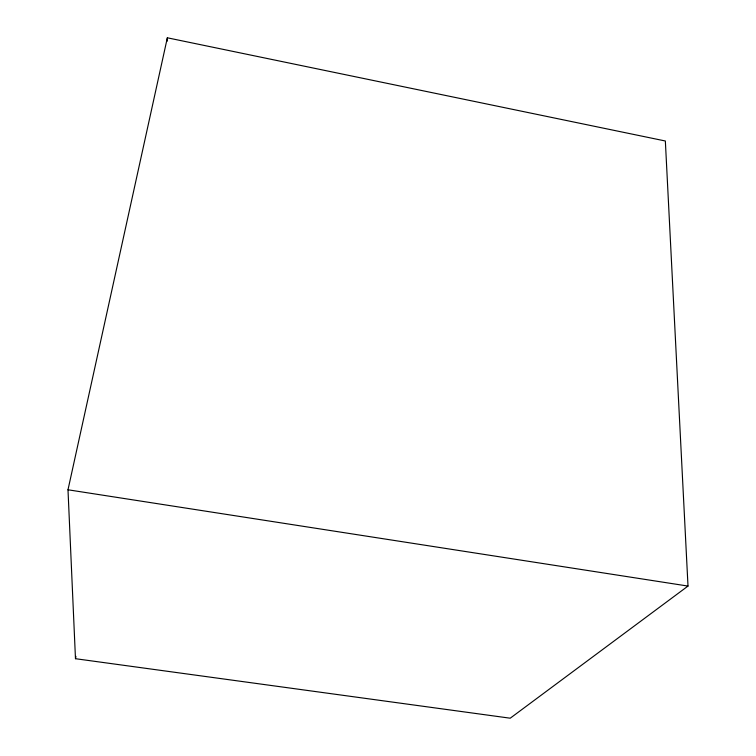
<?xml version="1.0" encoding="UTF-8"?>
<svg xmlns="http://www.w3.org/2000/svg" width="756" height="756" viewBox="0 0 756 756"><rect width="100%" height="100%" fill="white"/><g stroke="black" fill="none" stroke-linecap="round" stroke-linejoin="round"><path stroke-width="1.13" d="M167.085 41.325L167.35 37.8L665.346 140.994L688.007 586.07L510.224 718.2L75.477 658.703L67.993 489.784L167.35 37.8M75.477 658.703L75.94 656.397M67.993 489.784L688.007 586.07"/></g></svg>
